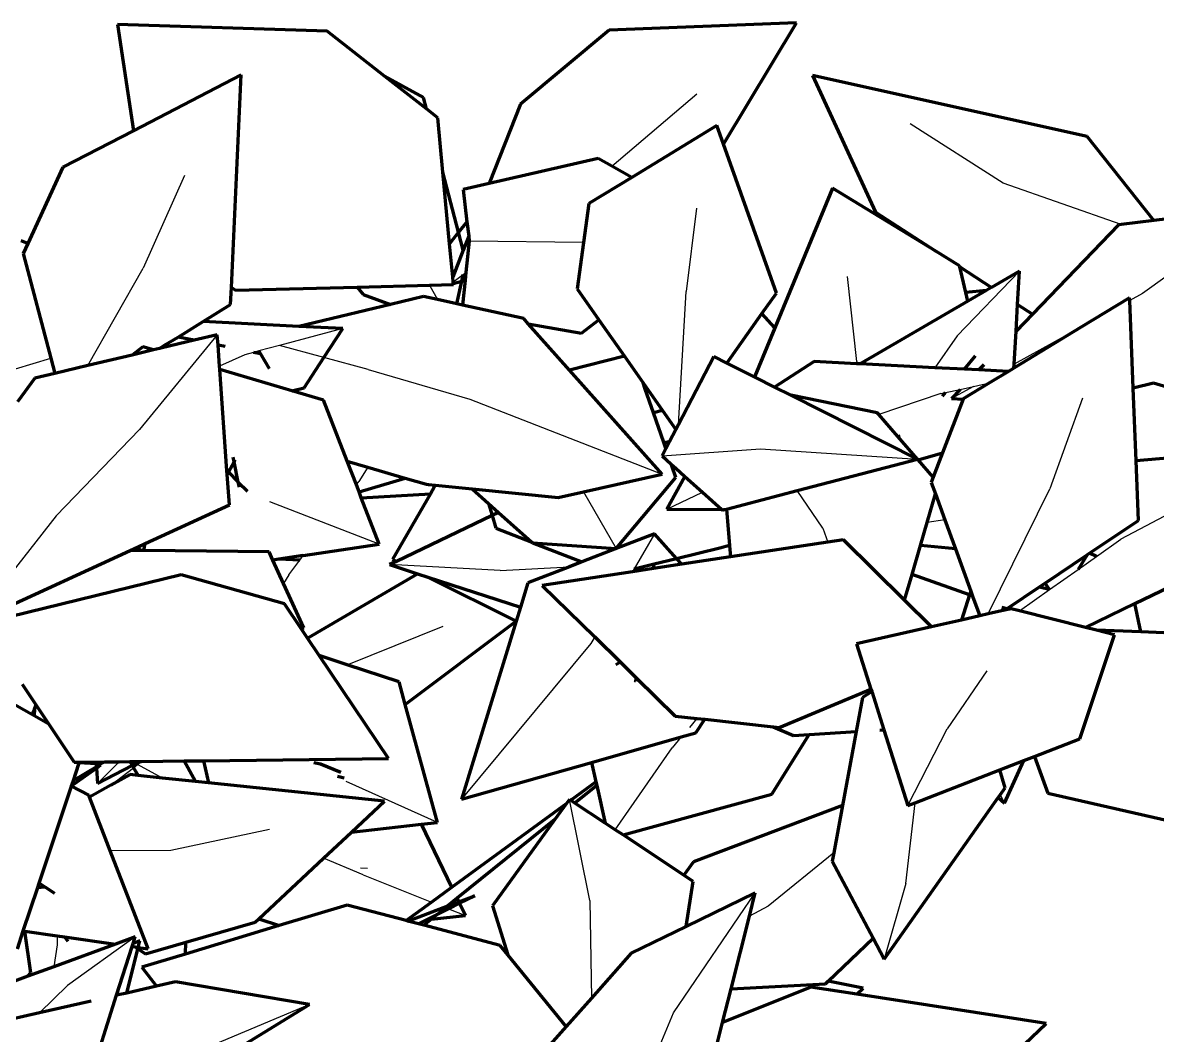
# Model space of a CAD drawing. Header units: millimetres. Extents: x 4307 to 31003, y 2809 to 20009.
# Drawn here: x 7542.2 to 7631.3, y 8180.1 to 8259.6 of the extents above; entities that cross this region are included whole.
import ezdxf

# ---------------------------------------------------------------- set-up
doc = ezdxf.new("R2010")
doc.units = ezdxf.units.MM
doc.layers.add('ProfileEdges', color=7, linetype='Continuous')

msp = doc.modelspace()

# ---------------------------------------------------------------- linework, layer by layer
for p, q in [((7588.414, 8248.339), (7595.09, 8254.016)), ((7619.166, 8247.012), (7611.846, 8251.646)), ((7554.852, 8247.605), (7551.625, 8240.32)), ((7628.413, 8243.752), (7619.166, 8247.012)), ((7595.059, 8245.032), (7594.269, 8238.498)), ((7586.201, 8242.34), (7577.228, 8242.448)), ((7547.269, 8232.678), (7551.625, 8240.32)), ((7575.961, 8239.251), (7576.752, 8239.826)), ((7576.752, 8239.826), (7576.964, 8239.981)), ((7607.661, 8233.001), (7606.92, 8239.667)), ((7615.552, 8235.007), (7620.444, 8240.1)), ((7632.039, 8239.729), (7630.09, 8238.327)), ((7574.115, 8238.993), (7574.731, 8237.862)), ((7593.655, 8228.058), (7594.269, 8238.498)), ((7630.09, 8238.327), (7629.097, 8237.782)), ((7557.44, 8235.096), (7551.343, 8227.674)), ((7567.301, 8235.588), (7562.315, 8234.257)), ((7615.552, 8235.007), (7613.78, 8232.513)), ((7625.229, 8235.66), (7620.02, 8232.801)), ((7562.315, 8234.257), (7560.702, 8233.827)), ((7565.811, 8233.308), (7562.315, 8234.257)), ((7540.03, 8231.966), (7544.367, 8233.259)), ((7559.594, 8233.531), (7557.614, 8232.647)), ((7560.289, 8233.716), (7559.594, 8233.531)), ((7560.702, 8233.827), (7560.289, 8233.716)), ((7569.278, 8232.367), (7565.811, 8233.308)), ((7607.661, 8233.001), (7607.632, 8232.824)), ((7569.278, 8232.367), (7577.27, 8230.05)), ((7616.816, 8231.042), (7618.073, 8231.318)), ((7614.266, 8230.481), (7609.38, 8228.839)), ((7614.266, 8230.481), (7614.62, 8230.559)), ((7614.62, 8230.559), (7615.781, 8230.814)), ((7616.816, 8231.042), (7615.086, 8230.092)), ((7615.781, 8230.814), (7616.816, 8231.042)), ((7577.27, 8230.05), (7592.373, 8224.155)), ((7625.378, 8230.131), (7622.814, 8222.996)), ((7544.776, 8220.898), (7551.343, 8227.674)), ((7592.366, 8225.584), (7600.097, 8226.155)), ((7600.097, 8226.155), (7612.435, 8225.324)), ((7569.255, 8224.7), (7568.557, 8223.576)), ((7593.437, 8224.625), (7593.167, 8224.723)), ((7568.359, 8223.314), (7568.557, 8223.576)), ((7574.018, 8223.354), (7574.508, 8223.196)), ((7636.816, 8223.502), (7628.394, 8219.044)), ((7586.192, 8222.779), (7588.751, 8218.318)), ((7592.735, 8221.401), (7595.547, 8222.735)), ((7605.002, 8219.922), (7602.974, 8222.862)), ((7617.988, 8213.184), (7622.814, 8222.996)), ((7570.163, 8218.648), (7561.555, 8221.977)), ((7544.776, 8220.898), (7538.194, 8212.479)), ((7614.572, 8220.58), (7613.184, 8220.362)), ((7605.002, 8219.922), (7605.376, 8218.824)), ((7591.772, 8219.484), (7590.174, 8216.727)), ((7626.473, 8217.691), (7628.394, 8219.044)), ((7597.673, 8218.517), (7596.905, 8218.385)), ((7563.047, 8216.248), (7563.912, 8217.398)), ((7563.912, 8217.398), (7564.187, 8217.764)), ((7579.646, 8216.599), (7570.972, 8217.053)), ((7625.044, 8216.685), (7626.473, 8217.691)), ((7563.047, 8216.248), (7562.651, 8215.575)), ((7579.646, 8216.599), (7585.107, 8216.892)), ((7590.174, 8216.727), (7590.043, 8216.501)), ((7622.803, 8215.107), (7625.044, 8216.685)), ((7620.427, 8213.433), (7622.782, 8215.092)), ((7622.782, 8215.092), (7622.803, 8215.107)), ((7567.651, 8209.187), (7575.175, 8212.225)), ((7586.777, 8210.868), (7576.627, 8198.632)), ((7587.075, 8211.382), (7586.777, 8210.868)), ((7617.877, 8208.726), (7614.763, 8204.16)), ((7595.101, 8204.98), (7594.511, 8204.279)), ((7611.673, 8198.138), (7614.763, 8204.16)), ((7593.878, 8203.525), (7593.169, 8202.682)), ((7588.681, 8196.244), (7593.169, 8202.682)), ((7547.934, 8201.344), (7546.578, 8201.413)), ((7548.194, 8201.331), (7547.934, 8201.344)), ((7548.021, 8199.877), (7549.746, 8201.581)), ((7549.088, 8199.735), (7550.851, 8201.105)), ((7551.037, 8201.422), (7550.717, 8201.593)), ((7550.851, 8201.105), (7551.169, 8201.352)), ((7551.169, 8201.352), (7551.037, 8201.422)), ((7551.169, 8201.352), (7551.49, 8201.602)), ((7553.143, 8200.302), (7551.169, 8201.352)), ((7574.734, 8196.814), (7567.564, 8200.033)), ((7586.7, 8190.687), (7585.085, 8198.623)), ((7611.521, 8192.027), (7612.233, 8198.355)), ((7618.925, 8198.993), (7619.266, 8198.327)), ((7561.53, 8196.273), (7553.803, 8194.61)), ((7553.803, 8194.61), (7549.029, 8194.585)), ((7568.89, 8192.705), (7565.77, 8194)), ((7605.858, 8194.441), (7600.693, 8190.23)), ((7568.683, 8193.246), (7569.231, 8193.232)), ((7568.89, 8192.705), (7574.265, 8190.565)), ((7611.521, 8192.027), (7609.821, 8186.082)), ((7593.274, 8181.882), (7599.686, 8191.282)), ((7586.7, 8190.687), (7586.816, 8183.02)), ((7600.693, 8190.23), (7599.225, 8189.451)), ((7575.371, 8190.125), (7575.6, 8190.033)), ((7575.6, 8190.033), (7576.934, 8189.503)), ((7544.864, 8187.925), (7544.856, 8187.207)), ((7550.99, 8187.841), (7545.679, 8184.003)), ((7544.856, 8187.207), (7544.598, 8185.493)), ((7545.679, 8184.003), (7543.468, 8181.863)), ((7564.668, 8182.524), (7557.277, 8179.419)), ((7590.201, 8174.505), (7593.274, 8181.882))]:
    msp.add_line(p, q)
at = {"layer": 'ProfileEdges', "lineweight": 211}
for p, q in [((7549.604, 8259.444), (7550.851, 8251.118)), ((7566.057, 8258.933), (7549.604, 8259.444)), ((7570.576, 8255.399), (7566.057, 8258.933)), ((7588.209, 8259.01), (7581.237, 8253.212)), ((7602.914, 8259.597), (7588.209, 8259.01)), ((7597.186, 8250.051), (7602.914, 8259.597)), ((7559.322, 8255.501), (7550.851, 8251.118)), ((7558.551, 8238.807), (7559.322, 8255.501)), ((7573.626, 8253.731), (7570.576, 8255.399)), ((7573.861, 8252.831), (7570.576, 8255.399)), ((7604.176, 8255.451), (7609.124, 8244.72)), ((7625.76, 8250.675), (7604.176, 8255.451)), ((7573.861, 8252.831), (7573.626, 8253.731)), ((7574.762, 8252.126), (7573.861, 8252.831)), ((7581.237, 8253.212), (7578.798, 8246.968)), ((7575.159, 8247.858), (7574.762, 8252.126)), ((7550.851, 8251.118), (7545.304, 8248.248)), ((7596.658, 8251.534), (7589.986, 8247.454)), ((7597.186, 8250.051), (7596.658, 8251.534)), ((7601.345, 8238.36), (7597.186, 8250.051)), ((7630.994, 8244.069), (7625.76, 8250.675)), ((7545.304, 8248.248), (7542.548, 8242.261)), ((7587.35, 8248.938), (7578.798, 8246.968)), ((7588.414, 8248.339), (7587.35, 8248.938)), ((7589.986, 8247.454), (7588.414, 8248.339)), ((7576.39, 8243.144), (7575.159, 8247.858)), ((7575.682, 8242.249), (7575.159, 8247.858)), ((7589.986, 8247.454), (7586.628, 8245.4)), ((7578.798, 8246.968), (7576.745, 8246.495)), ((7576.745, 8246.495), (7577.046, 8243.974)), ((7605.74, 8246.599), (7601.228, 8235.652)), ((7613.855, 8241.649), (7605.74, 8246.599)), ((7586.628, 8245.4), (7586.201, 8242.34)), ((7609.124, 8244.72), (7613.855, 8241.649)), ((7577.046, 8243.974), (7576.39, 8243.144)), ((7577.046, 8243.974), (7577.182, 8242.832)), ((7628.21, 8243.727), (7621.458, 8236.712)), ((7628.413, 8243.752), (7628.21, 8243.727)), ((7630.994, 8244.069), (7628.413, 8243.752)), ((7632.932, 8244.308), (7630.994, 8244.069)), ((7576.39, 8243.144), (7575.682, 8242.249)), ((7576.756, 8241.741), (7576.39, 8243.144)), ((7577.182, 8242.832), (7576.756, 8241.741)), ((7577.182, 8242.832), (7577.228, 8242.448)), ((7542.548, 8242.261), (7542.042, 8242.466)), ((7542.548, 8242.261), (7542.188, 8241.48)), ((7575.927, 8239.617), (7575.682, 8242.249)), ((7577.228, 8242.448), (7576.964, 8239.981)), ((7586.201, 8242.34), (7585.693, 8238.705)), ((7542.188, 8241.48), (7544.367, 8233.259)), ((7576.756, 8241.741), (7575.927, 8239.617)), ((7615.727, 8240.507), (7613.855, 8241.649)), ((7615.747, 8240.42), (7615.727, 8240.507)), ((7615.747, 8240.42), (7618.229, 8238.808)), ((7616.225, 8238.427), (7615.747, 8240.42)), ((7575.961, 8239.251), (7575.927, 8239.617)), ((7575.972, 8239.136), (7575.961, 8239.251)), ((7575.972, 8239.136), (7576.641, 8239.304)), ((7576.263, 8237.524), (7576.641, 8239.304)), ((7576.641, 8239.304), (7576.752, 8239.826)), ((7576.641, 8239.304), (7576.899, 8239.369)), ((7576.899, 8239.369), (7576.691, 8237.429)), ((7576.964, 8239.981), (7576.899, 8239.369)), ((7620.444, 8240.1), (7618.229, 8238.808)), ((7620.291, 8237.469), (7620.444, 8240.1)), ((7558.489, 8237.471), (7558.551, 8238.807)), ((7558.551, 8238.807), (7558.867, 8238.596)), ((7558.867, 8238.596), (7568.419, 8238.845)), ((7568.419, 8238.845), (7574.115, 8238.993)), ((7568.419, 8238.845), (7568.905, 8238.259)), ((7574.115, 8238.993), (7575.981, 8239.042)), ((7575.981, 8239.042), (7575.972, 8239.136)), ((7585.693, 8238.705), (7587.407, 8236.266)), ((7600.215, 8236.761), (7601.345, 8238.36)), ((7617.819, 8238.569), (7616.225, 8238.427)), ((7616.391, 8237.737), (7616.225, 8238.427)), ((7617.819, 8238.569), (7616.391, 8237.737)), ((7618.229, 8238.808), (7617.819, 8238.569)), ((7556.323, 8236.134), (7558.489, 8237.471)), ((7571.051, 8237.486), (7563.848, 8235.76)), ((7568.905, 8238.259), (7571.051, 8237.486)), ((7573.631, 8238.104), (7571.051, 8237.486)), ((7574.731, 8237.862), (7573.631, 8238.104)), ((7576.263, 8237.524), (7574.731, 8237.862)), ((7576.691, 8237.429), (7576.263, 8237.524)), ((7616.391, 8237.737), (7607.937, 8232.808)), ((7620.17, 8235.374), (7620.291, 8237.469)), ((7620.291, 8237.469), (7621.458, 8236.712)), ((7629.088, 8238), (7625.229, 8235.66)), ((7629.097, 8237.782), (7629.088, 8238)), ((7629.374, 8230.913), (7629.097, 8237.782)), ((7581.499, 8236.369), (7576.691, 8237.429)), ((7597.465, 8232.871), (7600.215, 8236.761)), ((7601.228, 8235.652), (7600.215, 8236.761)), ((7621.458, 8236.712), (7620.17, 8235.374)), ((7554.361, 8234.922), (7556.323, 8236.134)), ((7563.848, 8235.76), (7556.323, 8236.134)), ((7567.301, 8235.588), (7563.848, 8235.76)), ((7581.861, 8235.962), (7581.499, 8236.369)), ((7581.861, 8235.962), (7586.04, 8235.221)), ((7585.108, 8232.315), (7581.861, 8235.962)), ((7586.04, 8235.221), (7587.407, 8236.266)), ((7587.407, 8236.266), (7589.414, 8233.41)), ((7553.305, 8234.271), (7554.361, 8234.922)), ((7555.627, 8234.665), (7554.361, 8234.922)), ((7557.44, 8235.096), (7555.627, 8234.665)), ((7557.498, 8234.284), (7557.44, 8235.096)), ((7565.811, 8233.308), (7567.301, 8235.588)), ((7601.228, 8235.652), (7599.659, 8231.846)), ((7625.229, 8235.66), (7620.002, 8232.489)), ((7620.02, 8232.801), (7620.17, 8235.374)), ((7551.583, 8234.16), (7550.762, 8233.508)), ((7552.441, 8233.907), (7550.762, 8233.508)), ((7552.441, 8233.907), (7551.583, 8234.16)), ((7552.889, 8234.014), (7552.441, 8233.907)), ((7552.889, 8234.014), (7553.305, 8234.271)), ((7553.097, 8234.063), (7552.889, 8234.014)), ((7555.627, 8234.665), (7553.097, 8234.063)), ((7553.305, 8234.271), (7553.097, 8234.063)), ((7558.068, 8234.168), (7557.498, 8234.284)), ((7557.614, 8232.647), (7557.498, 8234.284)), ((7544.367, 8233.259), (7544.684, 8232.063)), ((7550.762, 8233.508), (7547.269, 8232.678)), ((7560.832, 8233.606), (7560.289, 8233.716)), ((7560.702, 8233.827), (7560.832, 8233.606)), ((7560.832, 8233.606), (7561.509, 8232.459)), ((7564.252, 8230.923), (7565.811, 8233.308)), ((7589.414, 8233.41), (7585.108, 8232.315)), ((7589.414, 8233.41), (7590.872, 8231.336)), ((7596.434, 8233.391), (7593.655, 8228.058)), ((7597.465, 8232.871), (7596.434, 8233.391)), ((7616.126, 8232.395), (7616.983, 8233.44)), ((7547.269, 8232.678), (7544.684, 8232.063)), ((7557.633, 8232.375), (7557.614, 8232.647)), ((7563.285, 8230.707), (7557.633, 8232.375)), ((7558.198, 8224.426), (7557.633, 8232.375)), ((7592.373, 8224.155), (7585.108, 8232.315)), ((7599.707, 8231.741), (7597.465, 8232.871)), ((7604.304, 8232.992), (7601.19, 8230.993)), ((7607.632, 8232.824), (7604.304, 8232.992)), ((7607.937, 8232.808), (7607.632, 8232.824)), ((7613.78, 8232.513), (7607.937, 8232.808)), ((7616.126, 8232.395), (7613.78, 8232.513)), ((7617.248, 8232.338), (7616.126, 8232.395)), ((7617.628, 8232.733), (7617.248, 8232.338)), ((7619.562, 8232.222), (7617.248, 8232.338)), ((7619.562, 8232.222), (7618.073, 8231.318)), ((7620.002, 8232.489), (7619.562, 8232.222)), ((7620.002, 8232.489), (7620.02, 8232.801)), ((7543.106, 8231.688), (7541.744, 8229.835)), ((7544.684, 8232.063), (7543.106, 8231.688)), ((7590.872, 8231.336), (7591.249, 8230.799)), ((7591.046, 8230.832), (7590.872, 8231.336)), ((7599.659, 8231.846), (7599.707, 8231.741)), ((7601.19, 8230.993), (7599.707, 8231.741)), ((7618.073, 8231.318), (7616.02, 8230.073)), ((7630.96, 8231.304), (7629.374, 8230.913)), ((7633.962, 8230.404), (7630.96, 8231.304)), ((7563.285, 8230.707), (7564.252, 8230.923)), ((7565.787, 8229.969), (7563.285, 8230.707)), ((7591.249, 8230.799), (7591.046, 8230.832)), ((7591.689, 8228.98), (7591.046, 8230.832)), ((7591.249, 8230.799), (7592.408, 8229.149)), ((7602.476, 8230.345), (7601.19, 8230.993)), ((7609.271, 8228.965), (7602.476, 8230.345)), ((7612.435, 8225.324), (7602.476, 8230.345)), ((7614.397, 8230.287), (7614.62, 8230.559)), ((7615.781, 8230.814), (7615.086, 8230.092)), ((7629.605, 8225.193), (7629.374, 8230.913)), ((7567.644, 8225.165), (7565.787, 8229.969)), ((7616.007, 8230.038), (7614.4, 8225.84)), ((7615.086, 8230.092), (7616.007, 8230.038)), ((7616.02, 8230.073), (7616.007, 8230.038)), ((7592.408, 8229.149), (7591.689, 8228.98)), ((7592.502, 8226.64), (7591.689, 8228.98)), ((7592.408, 8229.149), (7593.451, 8227.666)), ((7609.38, 8228.839), (7609.271, 8228.965)), ((7610.874, 8227.122), (7609.38, 8228.839)), ((7593.451, 8227.666), (7592.955, 8226.715)), ((7593.655, 8228.058), (7593.451, 8227.666)), ((7610.874, 8227.122), (7611.066, 8227.16)), ((7612.435, 8225.324), (7610.874, 8227.122)), ((7592.668, 8226.163), (7592.366, 8225.584)), ((7592.502, 8226.64), (7592.955, 8226.715)), ((7592.668, 8226.163), (7592.502, 8226.64)), ((7592.955, 8226.715), (7592.668, 8226.163)), ((7640.189, 8226.155), (7629.605, 8225.193)), ((7558.76, 8225.125), (7558.315, 8224.31)), ((7558.76, 8225.125), (7558.686, 8225.482)), ((7558.847, 8225.285), (7558.76, 8225.125)), ((7559.089, 8223.535), (7558.76, 8225.125)), ((7567.644, 8225.165), (7569.255, 8224.7)), ((7568.359, 8223.314), (7567.644, 8225.165)), ((7592.366, 8225.584), (7593.095, 8224.931)), ((7602.974, 8222.862), (7612.435, 8225.324)), ((7612.486, 8225.269), (7612.435, 8225.324)), ((7612.486, 8225.269), (7614.4, 8225.84)), ((7613.663, 8223.916), (7612.486, 8225.269)), ((7614.4, 8225.84), (7613.663, 8223.916)), ((7629.793, 8220.522), (7629.605, 8225.193)), ((7558.219, 8224.135), (7558.198, 8224.426)), ((7558.198, 8224.426), (7558.315, 8224.31)), ((7558.315, 8224.31), (7558.219, 8224.135)), ((7558.389, 8221.738), (7558.219, 8224.135)), ((7558.315, 8224.31), (7559.089, 8223.535)), ((7569.255, 8224.7), (7572.193, 8223.853)), ((7586.192, 8222.779), (7592.373, 8224.155)), ((7593.167, 8224.723), (7593.095, 8224.931)), ((7593.095, 8224.931), (7593.437, 8224.625)), ((7593.452, 8223.903), (7593.167, 8224.723)), ((7593.437, 8224.625), (7594.159, 8223.979)), ((7559.174, 8223.126), (7559.089, 8223.535)), ((7559.089, 8223.535), (7559.801, 8222.823)), ((7568.571, 8222.768), (7568.359, 8223.314)), ((7568.571, 8222.768), (7572.193, 8223.853)), ((7572.193, 8223.853), (7573.871, 8223.369)), ((7573.871, 8223.369), (7574.018, 8223.354)), ((7574.018, 8223.354), (7574.567, 8223.299)), ((7574.508, 8223.196), (7574.172, 8222.615)), ((7574.567, 8223.299), (7574.508, 8223.196)), ((7574.567, 8223.299), (7577.459, 8223.009)), ((7588.751, 8218.318), (7593.452, 8223.903)), ((7594.159, 8223.979), (7592.735, 8221.401)), ((7594.159, 8223.979), (7595.547, 8222.735)), ((7613.663, 8223.916), (7613.506, 8223.505)), ((7613.506, 8223.505), (7613.833, 8222.607)), ((7568.749, 8222.306), (7568.571, 8222.768)), ((7568.749, 8222.306), (7574.172, 8222.615)), ((7570.163, 8218.648), (7568.749, 8222.306)), ((7574.172, 8222.615), (7571.202, 8217.462)), ((7577.459, 8223.009), (7584.197, 8222.334)), ((7577.459, 8223.009), (7578.737, 8221.86)), ((7584.197, 8222.334), (7586.192, 8222.779)), ((7595.547, 8222.735), (7597.068, 8221.373)), ((7597.416, 8221.416), (7602.974, 8222.862)), ((7613.184, 8220.362), (7613.833, 8222.607)), ((7613.833, 8222.607), (7614.572, 8220.58)), ((7551.777, 8218.707), (7558.389, 8221.738)), ((7578.737, 8221.86), (7579.019, 8220.904)), ((7578.737, 8221.86), (7579.528, 8221.148)), ((7597.246, 8221.371), (7597.416, 8221.416)), ((7597.416, 8221.416), (7597.42, 8221.37)), ((7579.019, 8220.904), (7571.507, 8217.309)), ((7579.528, 8221.148), (7579.019, 8220.904)), ((7579.019, 8220.904), (7579.315, 8219.905)), ((7579.528, 8221.148), (7582.132, 8218.805)), ((7592.735, 8221.401), (7597.068, 8221.373)), ((7597.068, 8221.373), (7597.109, 8221.336)), ((7597.109, 8221.336), (7597.246, 8221.371)), ((7597.246, 8221.371), (7597.42, 8221.37)), ((7597.42, 8221.37), (7597.668, 8218.573)), ((7614.572, 8220.58), (7615.404, 8218.298)), ((7579.315, 8219.905), (7582.132, 8218.805)), ((7612.66, 8218.549), (7613.184, 8220.362)), ((7625.944, 8217.945), (7629.793, 8220.522)), ((7582.132, 8218.805), (7582.159, 8218.781)), ((7582.159, 8218.781), (7582.202, 8218.778)), ((7582.202, 8218.778), (7586.07, 8217.267)), ((7582.202, 8218.778), (7588.751, 8218.318)), ((7591.772, 8219.484), (7588.751, 8218.318)), ((7593.508, 8217.548), (7591.772, 8219.484)), ((7605.376, 8218.824), (7597.748, 8217.668)), ((7606.616, 8219.011), (7605.376, 8218.824)), ((7611.417, 8214.253), (7606.616, 8219.011)), ((7629.505, 8214.008), (7639.706, 8218.939)), ((7538.194, 8212.479), (7550.606, 8218.17)), ((7550.606, 8218.17), (7551.213, 8218.448)), ((7551.373, 8218.163), (7550.606, 8218.17)), ((7551.213, 8218.448), (7551.777, 8218.707)), ((7551.213, 8218.448), (7551.373, 8218.163)), ((7551.66, 8218.16), (7551.373, 8218.163)), ((7551.66, 8218.16), (7551.777, 8218.707)), ((7561.505, 8218.07), (7551.66, 8218.16)), ((7561.807, 8217.412), (7561.505, 8218.07)), ((7564.187, 8217.764), (7570.163, 8218.648)), ((7588.751, 8218.318), (7586.07, 8217.267)), ((7593.508, 8217.548), (7596.905, 8218.385)), ((7596.905, 8218.385), (7597.668, 8218.573)), ((7597.668, 8218.573), (7597.673, 8218.517)), ((7597.673, 8218.517), (7597.748, 8217.668)), ((7612.001, 8216.272), (7612.66, 8218.549)), ((7615.404, 8218.298), (7612.66, 8218.549)), ((7615.404, 8218.298), (7616.616, 8214.975)), ((7625.758, 8217.821), (7625.944, 8217.945)), ((7626.473, 8217.691), (7625.944, 8217.945)), ((7562.259, 8217.479), (7561.807, 8217.412)), ((7562.651, 8215.575), (7561.807, 8217.412)), ((7564.187, 8217.764), (7562.259, 8217.479)), ((7563.912, 8217.398), (7562.259, 8217.479)), ((7571.507, 8217.309), (7570.972, 8217.053)), ((7570.972, 8217.053), (7573.155, 8216.343)), ((7571.202, 8217.462), (7571.507, 8217.309)), ((7586.07, 8217.267), (7585.107, 8216.892)), ((7590.174, 8216.727), (7591.753, 8217.116)), ((7591.696, 8216.752), (7591.753, 8217.116)), ((7593.921, 8217.089), (7591.696, 8216.752)), ((7591.753, 8217.116), (7593.508, 8217.548)), ((7593.921, 8217.089), (7593.508, 8217.548)), ((7597.748, 8217.668), (7593.921, 8217.089)), ((7622.441, 8215.601), (7625.758, 8217.821)), ((7625.758, 8217.821), (7625.044, 8216.685)), ((7554.596, 8216.251), (7538.976, 8212.433)), ((7562.708, 8213.984), (7554.596, 8216.251)), ((7564.524, 8211.285), (7573.155, 8216.343)), ((7573.155, 8216.343), (7573.963, 8216.08)), ((7573.963, 8216.08), (7580.898, 8212.603)), ((7573.963, 8216.08), (7581.237, 8213.712)), ((7585.107, 8216.892), (7581.818, 8215.613)), ((7590.043, 8216.501), (7582.962, 8215.429)), ((7591.696, 8216.752), (7590.043, 8216.501)), ((7611.417, 8214.253), (7612.001, 8216.272)), ((7616.518, 8214.671), (7612.001, 8216.272)), ((7564.248, 8212.097), (7562.651, 8215.575)), ((7581.818, 8215.613), (7581.237, 8213.712)), ((7582.962, 8215.429), (7587.075, 8211.382)), ((7619.509, 8213.639), (7622.002, 8215.307)), ((7622.002, 8215.307), (7622.441, 8215.601)), ((7622.002, 8215.307), (7622.766, 8215.116)), ((7622.766, 8215.116), (7622.441, 8215.601)), ((7616.518, 8214.671), (7615.885, 8212.705)), ((7616.616, 8214.975), (7616.518, 8214.671)), ((7616.758, 8214.586), (7616.518, 8214.671)), ((7616.616, 8214.975), (7616.758, 8214.586)), ((7616.758, 8214.586), (7617.324, 8213.033)), ((7622.766, 8215.116), (7622.803, 8215.107)), ((7622.782, 8215.092), (7622.766, 8215.116)), ((7564.043, 8211.999), (7562.708, 8213.984)), ((7581.237, 8213.712), (7580.898, 8212.603)), ((7613.521, 8212.167), (7611.417, 8214.253)), ((7619.263, 8213.475), (7617.988, 8213.184)), ((7619.055, 8213.713), (7619.481, 8213.621)), ((7619.263, 8213.475), (7619.481, 8213.621)), ((7619.646, 8213.562), (7619.263, 8213.475)), ((7619.481, 8213.621), (7619.509, 8213.639)), ((7619.646, 8213.562), (7619.481, 8213.621)), ((7619.509, 8213.639), (7619.787, 8213.594)), ((7619.787, 8213.594), (7619.646, 8213.562)), ((7620.427, 8213.433), (7619.787, 8213.594)), ((7625.614, 8212.127), (7620.427, 8213.433)), ((7625.614, 8212.127), (7629.505, 8214.008)), ((7629.954, 8211.766), (7629.505, 8214.008)), ((7572.198, 8206.072), (7580.898, 8212.603)), ((7580.898, 8212.603), (7576.627, 8198.632)), ((7615.885, 8212.705), (7613.521, 8212.167)), ((7617.324, 8213.033), (7615.885, 8212.705)), ((7617.988, 8213.184), (7617.324, 8213.033)), ((7564.043, 8211.999), (7564.248, 8212.097)), ((7564.524, 8211.285), (7564.043, 8211.999)), ((7613.521, 8212.167), (7607.644, 8210.827)), ((7626.493, 8211.906), (7625.614, 8212.127)), ((7629.954, 8211.766), (7626.493, 8211.906)), ((7627.894, 8211.553), (7626.493, 8211.906)), ((7635.391, 8211.545), (7629.954, 8211.766)), ((7565.448, 8209.911), (7564.524, 8211.285)), ((7587.075, 8211.382), (7589.094, 8209.397)), ((7607.644, 8210.827), (7608.768, 8207.288)), ((7625.172, 8203.366), (7627.894, 8211.553)), ((7567.651, 8209.187), (7565.448, 8209.911)), ((7570.886, 8201.826), (7565.448, 8209.911)), ((7571.71, 8207.854), (7567.651, 8209.187)), ((7589.094, 8209.397), (7588.735, 8209.2)), ((7589.094, 8209.397), (7590.359, 8208.152)), ((7590.319, 8207.894), (7590.359, 8208.152)), ((7590.359, 8208.152), (7593.39, 8205.171)), ((7542.126, 8207.679), (7543.222, 8206.026)), ((7572.198, 8206.072), (7571.71, 8207.854)), ((7590.194, 8207.957), (7590.319, 8207.894)), ((7601.557, 8204.262), (7608.768, 8207.288)), ((7608.768, 8207.288), (7608.831, 8207.089)), ((7542.879, 8205.287), (7539.848, 8207.002)), ((7608.102, 8206.631), (7607.609, 8203.95)), ((7608.831, 8207.089), (7608.102, 8206.631)), ((7608.831, 8207.089), (7609.782, 8204.093)), ((7542.879, 8205.287), (7543.074, 8205.708)), ((7543.074, 8205.708), (7543.06, 8205.184)), ((7543.074, 8205.708), (7543.222, 8206.026)), ((7543.222, 8206.026), (7544.212, 8204.533)), ((7574.734, 8196.814), (7572.198, 8206.072)), ((7543.06, 8205.184), (7542.879, 8205.287)), ((7544.212, 8204.533), (7543.06, 8205.184)), ((7544.212, 8204.533), (7546.195, 8201.54)), ((7593.39, 8205.171), (7595.101, 8204.98)), ((7595.017, 8203.848), (7595.715, 8204.912)), ((7595.101, 8204.98), (7595.715, 8204.912)), ((7595.715, 8204.912), (7601.092, 8204.314)), ((7593.878, 8203.525), (7595.017, 8203.848)), ((7600.989, 8199.047), (7603.927, 8203.709)), ((7601.092, 8204.314), (7602.679, 8203.628)), ((7601.092, 8204.314), (7601.557, 8204.262)), ((7602.679, 8203.628), (7603.927, 8203.709)), ((7603.927, 8203.709), (7607.609, 8203.95)), ((7607.609, 8203.95), (7606.54, 8198.144)), ((7609.472, 8204.072), (7609.782, 8204.093)), ((7609.782, 8204.093), (7611.673, 8198.138)), ((7586.836, 8201.528), (7593.878, 8203.525)), ((7621.614, 8201.988), (7625.172, 8203.366)), ((7556.345, 8201.658), (7570.886, 8201.826)), ((7620.784, 8201.667), (7621.614, 8201.988)), ((7621.614, 8201.988), (7622.666, 8199.114)), ((7546.002, 8199.688), (7547.949, 8201.089)), ((7546.146, 8200.119), (7546.578, 8201.413)), ((7547.944, 8201.183), (7546.146, 8200.119)), ((7546.195, 8201.54), (7546.622, 8201.545)), ((7546.578, 8201.413), (7546.622, 8201.545)), ((7546.622, 8201.545), (7547.921, 8201.56)), ((7547.921, 8201.56), (7548.595, 8201.568)), ((7548.194, 8201.331), (7547.921, 8201.56)), ((7547.921, 8201.56), (7547.934, 8201.344)), ((7547.934, 8201.344), (7547.944, 8201.183)), ((7548.194, 8201.331), (7547.944, 8201.183)), ((7547.944, 8201.183), (7547.949, 8201.089)), ((7547.949, 8201.089), (7548.279, 8201.326)), ((7547.949, 8201.089), (7548.021, 8199.877)), ((7548.021, 8199.877), (7550.749, 8201.275)), ((7548.235, 8201.355), (7548.194, 8201.331)), ((7548.595, 8201.568), (7548.235, 8201.355)), ((7548.279, 8201.326), (7548.235, 8201.355)), ((7548.595, 8201.568), (7549.746, 8201.581)), ((7549.746, 8201.581), (7550.56, 8201.591)), ((7550.56, 8201.591), (7550.717, 8201.593)), ((7550.56, 8201.591), (7550.749, 8201.275)), ((7550.717, 8201.593), (7551.385, 8201.6)), ((7550.749, 8201.275), (7551.037, 8201.422)), ((7550.749, 8201.275), (7550.851, 8201.105)), ((7550.851, 8201.105), (7551.213, 8200.502)), ((7551.037, 8201.422), (7551.385, 8201.6)), ((7551.385, 8201.6), (7551.49, 8201.602)), ((7551.49, 8201.602), (7554.837, 8201.64)), ((7554.837, 8201.64), (7556.345, 8201.658)), ((7555.721, 8200.034), (7554.837, 8201.64)), ((7556.345, 8201.658), (7556.747, 8199.927)), ((7565.555, 8201.389), (7565.018, 8201.491)), ((7567.145, 8200.732), (7565.555, 8201.389)), ((7576.627, 8198.632), (7586.836, 8201.528)), ((7586.836, 8201.528), (7587.177, 8200.007)), ((7612.233, 8198.355), (7618.894, 8200.935)), ((7618.894, 8200.935), (7620.784, 8201.667)), ((7619.306, 8199.534), (7618.894, 8200.935)), ((7619.266, 8198.327), (7620.784, 8201.667)), ((7546.002, 8199.688), (7546.146, 8200.119)), ((7550.588, 8200.567), (7549.088, 8199.735)), ((7551.213, 8200.502), (7550.588, 8200.567)), ((7553.143, 8200.302), (7551.213, 8200.502)), ((7555.721, 8200.034), (7553.143, 8200.302)), ((7556.747, 8199.927), (7555.721, 8200.034)), ((7567.414, 8200.284), (7566.866, 8200.434)), ((7543.454, 8192.05), (7545.99, 8199.652)), ((7545.99, 8199.652), (7546.002, 8199.688)), ((7547.339, 8198.959), (7545.99, 8199.652)), ((7549.088, 8199.735), (7547.401, 8198.799)), ((7570.569, 8198.492), (7556.747, 8199.927)), ((7585.19, 8198.554), (7587.177, 8200.007)), ((7587.242, 8199.715), (7585.528, 8198.33)), ((7587.177, 8200.007), (7587.242, 8199.715)), ((7587.242, 8199.715), (7587.904, 8196.758)), ((7618.925, 8198.993), (7619.306, 8199.534)), ((7547.401, 8198.799), (7547.339, 8198.959)), ((7549.029, 8194.585), (7547.401, 8198.799)), ((7567.972, 8196.061), (7570.569, 8198.492)), ((7575.861, 8191.732), (7584.86, 8198.313)), ((7584.86, 8198.313), (7583.953, 8197.057)), ((7585.085, 8198.623), (7584.86, 8198.313)), ((7585.19, 8198.554), (7585.085, 8198.623)), ((7585.528, 8198.33), (7585.19, 8198.554)), ((7587.904, 8196.758), (7585.528, 8198.33)), ((7589.3, 8195.834), (7600.989, 8199.047)), ((7609.821, 8186.082), (7618.762, 8198.762)), ((7611.673, 8198.138), (7612.233, 8198.355)), ((7618.762, 8198.762), (7618.925, 8198.993)), ((7618.762, 8198.762), (7619.266, 8198.327)), ((7622.666, 8199.114), (7645.084, 8194.016)), ((7606.54, 8198.144), (7594.823, 8193.734)), ((7606.54, 8198.144), (7605.858, 8194.441)), ((7567.972, 8196.061), (7573.482, 8196.675)), ((7573.482, 8196.675), (7574.734, 8196.814)), ((7575.861, 8191.732), (7573.482, 8196.675)), ((7583.953, 8197.057), (7576.281, 8190.859)), ((7583.953, 8197.057), (7579.047, 8190.27)), ((7588.681, 8196.244), (7587.904, 8196.758)), ((7565.77, 8194), (7567.972, 8196.061)), ((7589.3, 8195.834), (7588.681, 8196.244)), ((7594.078, 8192.673), (7589.3, 8195.834)), ((7551.998, 8186.9), (7549.029, 8194.585)), ((7560.705, 8189.259), (7565.77, 8194)), ((7605.858, 8194.441), (7605.737, 8193.788)), ((7594.823, 8193.734), (7594.078, 8192.673)), ((7605.737, 8193.788), (7608.946, 8187.733)), ((7543.335, 8191.696), (7543.454, 8192.05)), ((7543.454, 8192.05), (7543.904, 8191.751)), ((7594.821, 8192.182), (7594.078, 8192.673)), ((7594.253, 8188.642), (7594.821, 8192.182)), ((7542.205, 8188.307), (7543.335, 8191.696)), ((7543.335, 8191.696), (7543.904, 8191.751)), ((7543.904, 8191.751), (7544.653, 8191.253)), ((7574.265, 8190.565), (7575.861, 8191.732)), ((7599.686, 8191.282), (7594.253, 8188.642)), ((7599.225, 8189.451), (7599.686, 8191.282)), ((7567.637, 8190.334), (7562.306, 8188.718)), ((7572.275, 8189.11), (7567.637, 8190.334)), ((7572.275, 8189.11), (7574.265, 8190.565)), ((7572.396, 8189.078), (7575.545, 8190.265)), ((7575.545, 8190.265), (7575.371, 8190.125)), ((7576.281, 8190.859), (7575.545, 8190.265)), ((7575.545, 8190.265), (7576.41, 8190.591)), ((7576.469, 8190.468), (7575.6, 8190.033)), ((7576.41, 8190.591), (7576.281, 8190.859)), ((7576.41, 8190.591), (7577.653, 8191.06)), ((7576.469, 8190.468), (7576.41, 8190.591)), ((7577.653, 8191.06), (7576.469, 8190.468)), ((7576.934, 8189.503), (7576.469, 8190.468)), ((7579.047, 8190.27), (7580.244, 8186.43)), ((7574.703, 8189.585), (7573.242, 8188.855)), ((7574.703, 8189.585), (7574.264, 8189.23)), ((7574.264, 8189.23), (7576.934, 8189.503)), ((7575.371, 8190.125), (7574.703, 8189.585)), ((7575.6, 8190.033), (7574.703, 8189.585)), ((7597.787, 8183.745), (7599.225, 8189.451)), ((7562.306, 8188.718), (7554.945, 8186.487)), ((7554.975, 8187.413), (7560.416, 8188.988)), ((7560.416, 8188.988), (7560.705, 8189.259)), ((7560.705, 8189.259), (7562.306, 8188.718)), ((7572.396, 8189.078), (7572.275, 8189.11)), ((7573.242, 8188.855), (7572.396, 8189.078)), ((7573.662, 8188.744), (7573.242, 8188.855)), ((7574.264, 8189.23), (7573.662, 8188.744)), ((7579.644, 8187.166), (7573.662, 8188.744)), ((7594.253, 8188.642), (7589.951, 8186.552)), ((7541.737, 8186.906), (7542.205, 8188.307)), ((7542.205, 8188.307), (7542.318, 8188.29)), ((7542.798, 8185.019), (7542.318, 8188.29)), ((7542.318, 8188.29), (7544.864, 8187.925)), ((7544.864, 8187.925), (7545.44, 8187.842)), ((7545.736, 8187.461), (7545.44, 8187.842)), ((7545.44, 8187.842), (7549.433, 8187.269)), ((7550.99, 8187.841), (7549.433, 8187.269)), ((7550.827, 8187.325), (7550.99, 8187.841)), ((7605.419, 8184.346), (7608.946, 8187.733)), ((7608.946, 8187.733), (7609.821, 8186.082)), ((7549.433, 8187.269), (7544.598, 8185.493)), ((7549.536, 8183.244), (7550.749, 8187.08)), ((7550.33, 8183.424), (7551.209, 8186.897)), ((7550.749, 8187.08), (7550.827, 8187.325)), ((7550.749, 8187.08), (7550.985, 8187.046)), ((7551.365, 8187.511), (7550.827, 8187.325)), ((7550.985, 8187.046), (7551.209, 8186.897)), ((7550.985, 8187.046), (7551.238, 8187.009)), ((7551.209, 8186.897), (7551.238, 8187.009)), ((7551.209, 8186.897), (7551.811, 8186.497)), ((7551.238, 8187.009), (7551.365, 8187.511)), ((7551.238, 8187.009), (7551.998, 8186.9)), ((7551.811, 8186.497), (7554.975, 8187.413)), ((7554.945, 8186.487), (7554.975, 8187.413)), ((7580.244, 8186.43), (7579.644, 8187.166)), ((7554.945, 8186.487), (7551.511, 8185.447)), ((7584.839, 8180.793), (7580.244, 8186.43)), ((7589.951, 8186.552), (7586.816, 8183.02)), ((7544.598, 8185.493), (7542.555, 8184.742)), ((7542.555, 8184.742), (7542.798, 8185.019)), ((7551.511, 8185.447), (7552.663, 8183.955)), ((7542.555, 8184.742), (7540.031, 8183.815)), ((7554.148, 8184.293), (7552.663, 8183.955)), ((7564.668, 8182.524), (7554.148, 8184.293)), ((7597.787, 8183.745), (7605.207, 8184.142)), ((7605.207, 8184.142), (7605.419, 8184.346)), ((7608.165, 8183.8), (7605.419, 8184.346)), ((7548.115, 8178.746), (7549.536, 8183.244)), ((7550.33, 8183.424), (7549.536, 8183.244)), ((7552.663, 8183.955), (7550.33, 8183.424)), ((7604.037, 8183.885), (7597.125, 8181.12)), ((7597.125, 8181.12), (7597.787, 8183.745)), ((7607.662, 8183.327), (7604.037, 8183.885)), ((7607.662, 8183.327), (7608.165, 8183.8)), ((7622.522, 8181.042), (7607.662, 8183.327)), ((7547.53, 8182.787), (7543.468, 8181.863)), ((7557.281, 8177.974), (7564.668, 8182.524)), ((7586.816, 8183.02), (7584.839, 8180.793)), ((7543.468, 8181.863), (7540.033, 8181.081)), ((7584.839, 8180.793), (7582.729, 8178.415)), ((7596.328, 8177.958), (7597.125, 8181.12)), ((7614.177, 8173.078), (7622.522, 8181.042))]:
    msp.add_line(p, q, dxfattribs=at)

doc.saveas('drawing.dxf')
